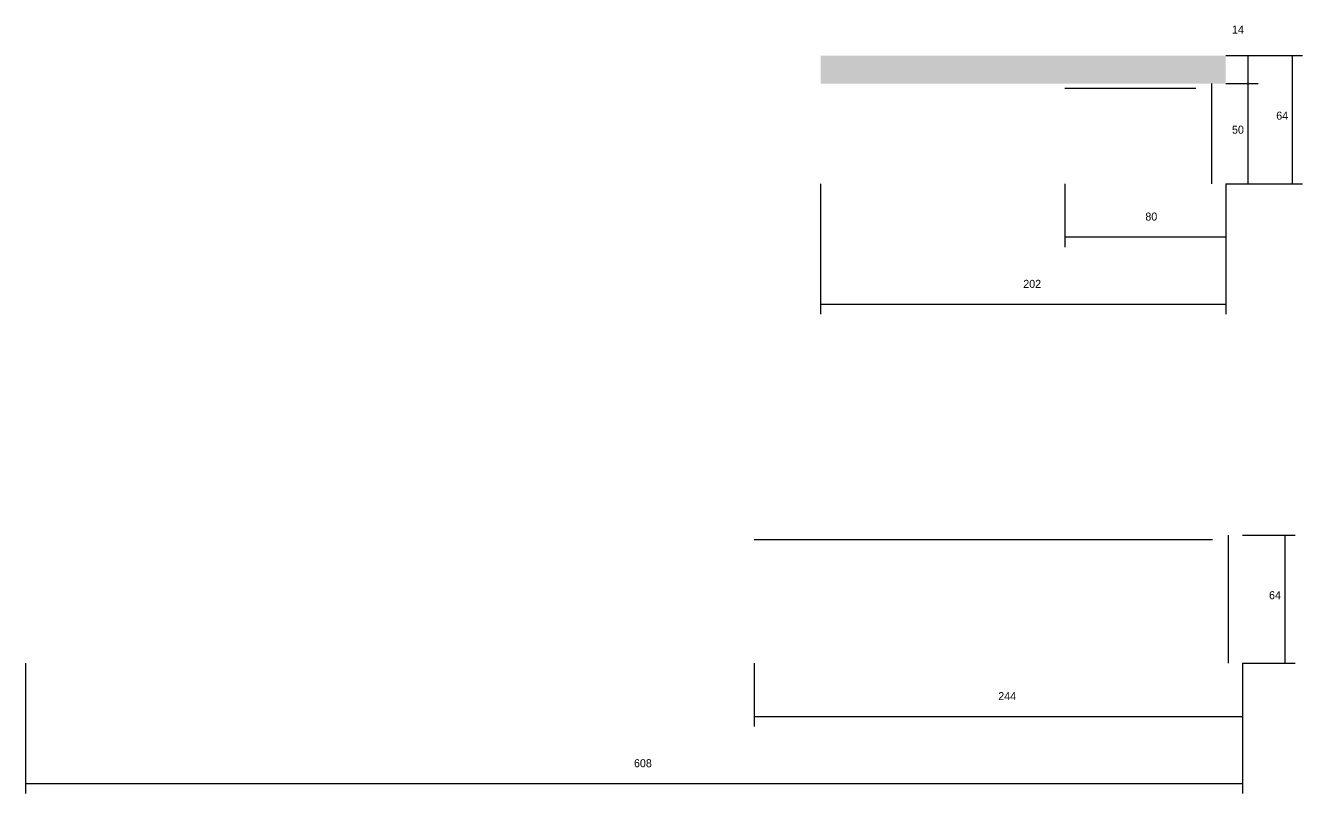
# Model space of a CAD drawing. Header units: metres. Extents: x 4806 to 7046, y 7871 to 9173.
# Drawn here: x 4806 to 5444, y 8772 to 9156 of the extents above; entities that cross this region are included whole.
import ezdxf

# ---------------------------------------------------------------- set-up
doc = ezdxf.new("R2010")
doc.units = ezdxf.units.M
for name, color, linetype in [('COTA', 241, 'Continuous'), ('Painéis', 200, 'Continuous'), ('SARR_2.2x7', 40, 'Continuous')]:
    doc.layers.add(name, color=color, linetype=linetype)

msp = doc.modelspace()

# ---------------------------------------------------------------- hatches: boundary and pattern name
at = {"layer": 'COTA'}
h = msp.add_hatch(dxfattribs=at)
h.set_pattern_fill('AR-CONC', scale=0.03)
h.paths.add_polyline_path([(5405.7, 9126.8), (5405.7, 9140.8), (5405.7, 9140.8), (5203.2, 9140.8), (5203.2, 9140.8), (5203.2, 9126.8), (5203.2, 9126.8), (5405.7, 9126.8)])

# ---------------------------------------------------------------- linework, layer by layer
for p, q in [((5203.2, 9076.8), (5203.2, 9011.7)), ((5325.2, 9076.8), (5325.2, 9045.2)), ((5405.7, 9076.8), (5405.7, 9045.2)), ((5405.7, 9076.8), (5405.7, 9011.7)), ((5325.2, 9050.2), (5405.7, 9050.2)), ((5203.2, 9016.7), (5405.7, 9016.7)), ((4806, 8837.3), (4806, 8772.3)), ((5170, 8837.3), (5170, 8805.8)), ((5414, 8837.3), (5414, 8805.8)), ((5414, 8837.3), (5414, 8772.3)), ((5170, 8810.8), (5414, 8810.8)), ((4806, 8777.3), (5414, 8777.3))]:
    msp.add_line(p, q, dxfattribs=at)
at = {"layer": 'Painéis'}
for p, q in [((5405.7, 9140.8), (5421.9, 9140.8)), ((5405.7, 9140.8), (5444, 9140.8)), ((5416.9, 9126.8), (5416.9, 9140.8)), ((5439, 9076.8), (5439, 9140.8)), ((5405.7, 9126.8), (5421.9, 9126.8)), ((5405.7, 9126.8), (5421.9, 9126.8)), ((5416.9, 9076.8), (5416.9, 9126.8)), ((5405.7, 9076.8), (5421.9, 9076.8)), ((5405.7, 9076.8), (5444, 9076.8)), ((5414, 8901.3), (5440.4, 8901.3)), ((5435.4, 8837.3), (5435.4, 8901.3)), ((5414, 8837.3), (5440.4, 8837.3))]:
    msp.add_line(p, q, dxfattribs=at)
at = {"layer": 'SARR_2.2x7'}
for p, q in [((5325.2, 9124.6), (5390.7, 9124.6)), ((5398.7, 9076.8), (5398.7, 9126.8)), ((5407, 8837.3), (5407, 8901.3)), ((5170, 8899.1), (5399, 8899.1))]:
    msp.add_line(p, q, dxfattribs=at)

# ---------------------------------------------------------------- texts
at = {"layer": 'COTA'}
for s, p in [('80', (5365.5, 9058.4)), ('202', (5304.5, 9024.8)), ('244', (5292, 8818.9)), ('608', (5110, 8785.4))]:
    msp.add_text(s, height=4, dxfattribs=at).set_placement(p)
at = {"layer": 'Painéis'}
for s, p in [('14', (5408.8, 9151.8)), ('64', (5430.9, 9108.8)), ('50', (5408.8, 9101.8)), ('64', (5427.3, 8869.3))]:
    msp.add_text(s, height=4, dxfattribs=at).set_placement(p)

doc.saveas('drawing.dxf')
